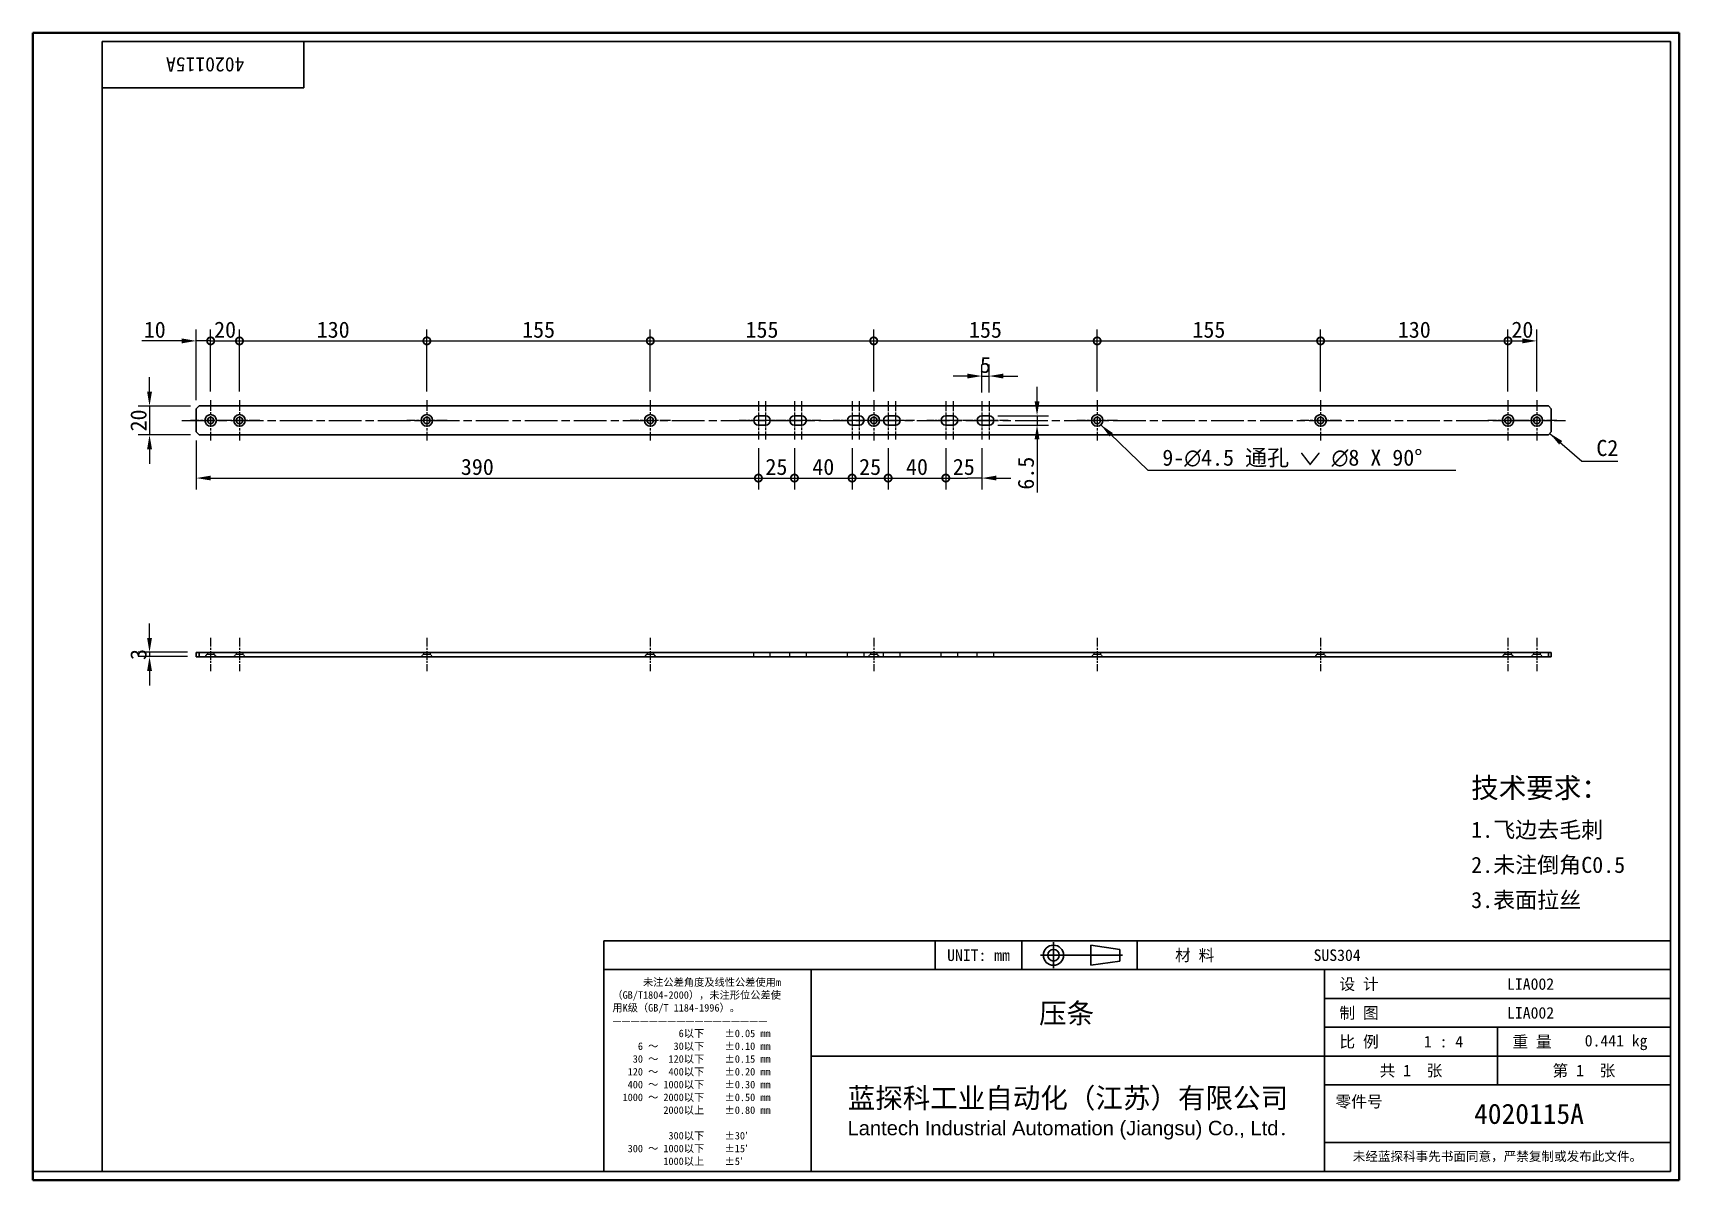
# Model space of a CAD drawing. Header units: millimetres. Extents: x 24 to 1166, y 22 to 818.
import ezdxf
from ezdxf.enums import TextEntityAlignment as Align

# ---------------------------------------------------------------- set-up
doc = ezdxf.new("R2010")
doc.units = ezdxf.units.MM
doc.header["$LTSCALE"] = 4
doc.linetypes.add('CHAIN', pattern=[0.3543, 0.2362, -0.0295, 0.0591, -0.0295])
doc.linetypes.add('DASHED', pattern=[0.2067, 0.1654, -0.0413])
for name, color, linetype, lineweight in [('1', 7, 'Continuous', 18), ('可见 (ISO)', 7, 'Continuous', 25), ('图框 (ISO)', 7, 'Continuous', 35), ('标题 (ISO)', 7, 'Continuous', 25)]:
    doc.layers.add(name, color=color, linetype=linetype, lineweight=lineweight)
for name, color, linetype, lineweight, true_color in [('中心标记 (ISO)', 1, 'CHAIN', 18, 0xff0000), ('中心线 (ISO)', 1, 'CHAIN', 18, 0xff0000), ('尺寸 (ISO)', 7, 'Continuous', 18, 0x008000), ('符号 (ISO)', 7, 'Continuous', 18, 0x008000), ('隐藏 (ISO)', 5, 'DASHED', 18, 0x0000ff)]:
    doc.layers.add(name, color=color, linetype=linetype, lineweight=lineweight, true_color=true_color)
doc.styles.add('文本样式164', font='SimSun.ttf')
doc.styles.add('文本样式165', font='SimSun.ttf')
doc.styles.add('文本样式74', font='SimSun.ttf')
doc.styles.add('最新国标', font='simfang.ttf')
doc.styles.add('注释文本 (ISO)', font='simfang.ttf')
doc.dimstyles.new('默认 (GB)', dxfattribs={"dimscale": 4, "dimtxt": 2.8, "dimasz": 2.5, "dimexe": 2, "dimexo": 1.5, "dimgap": 0.5, "dimtad": 1, "dimtoh": 1, "dimdsep": 46, "dimtxsty": '最新国标', "dimcen": 0.09, "dimdle": 10, "dimclrd": 256, "dimclre": 256, "dimclrt": 256, "dimaunit": 1, "dimadec": 3, "dimazin": 2, "dimtfac": 0.535714, "dimtdec": 3, "dimtmove": 0, "dimatfit": 3, "dimfxl": 0, "dimtolj": 1, "dimlwd": -1, "dimlwe": -1, "dimarcsym": 0})
doc.dimstyles.new('默认 (GB)$7', dxfattribs={"dimscale": 4, "dimtxt": 2.8, "dimasz": 2.5, "dimexe": 2, "dimexo": 1.5, "dimgap": 0.5, "dimtad": 1, "dimtoh": 1, "dimdsep": 46, "dimtxsty": '最新国标', "dimcen": 0.09, "dimdle": 10, "dimclrd": 256, "dimclre": 256, "dimclrt": 256, "dimaunit": 1, "dimadec": 3, "dimazin": 2, "dimtfac": 0.535714, "dimtdec": 3, "dimtmove": 0, "dimatfit": 3, "dimfxl": 0, "dimtolj": 1, "dimlwd": -1, "dimlwe": -1, "dimarcsym": 0})

# ---------------------------------------------------------------- blocks, each defined once
blk = doc.blocks.new('图框 最新国标')
at = {"layer": '图框 (ISO)'}
for p, q in [((6, 7), (6, 204.5)), ((6, 204.5), (291.5, 204.5)), ((291.5, 204.5), (291.5, 5.5)), ((6, 7), (6, 5.5)), ((6, 7), (6, 5.5)), ((291.5, 5.5), (6, 5.5))]:
    blk.add_line(p, q, dxfattribs=at)
at = {"layer": '图框 (ISO)', "color": 7, "linetype": 'Continuous', "lineweight": 25}
for p, q in [((18, 203), (290, 203)), ((18, 7), (18, 203)), ((18, 203), (290, 203)), ((53, 203), (53, 195)), ((290, 203), (290, 7)), ((290, 203), (290, 7)), ((53, 195), (18, 195)), ((290, 7), (6, 7)), ((290, 7), (18, 7))]:
    blk.add_line(p, q, dxfattribs=at)
at = {"layer": '图框 (ISO)', "style": '文本样式74'}
blk.add_attdef('零件代号_001', (42.68, 200.25), '', height=2.5, rotation=180, dxfattribs=at)
blk = doc.blocks.new('标题栏 最新国标')
at = {"layer": '标题 (ISO)'}
for p, q in [((381.98, -183.84), (196.98, -183.84)), ((196.98, -183.84), (196.98, -223.84)), ((254.48, -183.84), (254.48, -188.84)), ((269.48, -183.84), (269.48, -188.84)), ((281.48, -188.09), (281.48, -184.59)), ((281.48, -184.59), (286.48, -185.34)), ((286.48, -185.34), (286.48, -187.34)), ((289.48, -183.84), (289.48, -188.84)), ((381.98, -223.84), (381.98, -183.84)), ((383.48, -183.84), (383.48, -225.34)), ((286.48, -187.34), (281.48, -188.09)), ((196.98, -188.84), (381.98, -188.84)), ((232.98, -188.84), (232.98, -223.84)), ((321.98, -188.84), (321.98, -223.84)), ((321.98, -193.84), (381.98, -193.84)), ((321.98, -198.84), (381.98, -198.84)), ((351.98, -198.84), (351.98, -208.84)), ((321.98, -203.84), (232.98, -203.84)), ((321.98, -203.84), (381.98, -203.84)), ((321.98, -208.84), (381.98, -208.84)), ((321.98, -218.84), (381.98, -218.84)), ((196.98, -223.84), (381.98, -223.84)), ((383.48, -225.34), (196.98, -225.34))]:
    blk.add_line(p, q, dxfattribs=at)
at = {"layer": '标题 (ISO)', "linetype": 'CHAIN', "ltscale": 5.000333}
blk.add_line((274.98, -184.09), (274.98, -188.59), dxfattribs=at)
at = {"layer": '标题 (ISO)', "linetype": 'CHAIN', "ltscale": 15.834605}
blk.add_line((272.73, -186.34), (286.98, -186.34), dxfattribs=at)
at = {"layer": '标题 (ISO)'}
for radius in [1.75, 1]:
    blk.add_circle((274.98, -186.34), radius, dxfattribs=at)
at = {"layer": '1', "style": '文本样式164'}
for s, p in [('UNIT: mm', (261.98, -186.34)), ('材 料', (299.48, -186.34)), ('设 计', (327.98, -191.34)), ('制 图', (327.98, -196.34)), ('比 例', (327.98, -201.34)), ('重 量', (357.98, -201.34)), ('共 1  张', (336.98, -206.34)), ('第 1  张', (366.98, -206.34))]:
    blk.add_text(s, height=2, dxfattribs=at).set_placement(p, align=Align.MIDDLE_CENTER)
at = {"layer": '标题 (ISO)', "style": '注释文本 (ISO)'}
for s, insert, char_height, attachment_point, line_spacing_factor in [('\\fSimSun|b0|i0;{\\H1.3000;      未注公差角度及线性公差使用m\\P}\\fSimSun|b0|i0;{\\H1.3000;（GB/T1804-2000），未注形位公差使\\P}\\fSimSun|b0|i0;{\\H1.3000;用K级（GB/T 1184-1996）。\\P}\\fSimSun|b0|i0;{\\H1.3000;—————————————————\\P}\\fSimSun|b0|i0;{\\H1.3000;             6以下    ±0.05 mm\\P}\\fSimSun|b0|i0;{\\H1.3000;     6 ～   30以下    ±0.10 mm\\P}\\fSimSun|b0|i0;{\\H1.3000;    30 ～  120以下    ±0.15 mm\\P}\\fSimSun|b0|i0;{\\H1.3000;   120 ～  400以下    ±0.20 mm\\P}\\fSimSun|b0|i0;{\\H1.3000;   400 ～ 1000以下    ±0.30 mm\\P}\\fSimSun|b0|i0;{\\H1.3000;  1000 ～ 2000以下    ±0.50 mm\\P}\\fSimSun|b0|i0;{\\H1.3000;          2000以上    ±0.80 mm\\P}\\fSimSun|b0|i0;{\\H1.3000;\\P}\\fSimSun|b0|i0;{\\H1.3000;           300以下    ±30′\\P}\\fSimSun|b0|i0;{\\H1.3000;   300 ～ 1000以下    ±15′\\P}\\fSimSun|b0|i0;{\\H1.3000;          1000以上    ±5′}', (198.48, -206.63), 1.3, 4, 1.023913), ('{\\fMicrosoft YaHei|b0|i0|c134|p34;\\H1.75x;蓝探科工业自动化（江苏）有限公司\\P\\fArial|b0|i0|c0|p34;\\H0.71429x;Lantech Industrial Automation (Jiangsu) Co., Ltd\\fFangSong|b0|i0|c134|p49;.\\H1.15195x; }', (277.48, -213.84), 2, 5, 0.978695)]:
    blk.add_mtext(s, dxfattribs=dict(at, insert=insert, char_height=char_height, attachment_point=attachment_point, line_spacing_factor=line_spacing_factor))
at = {"layer": '标题 (ISO)', "attachment_point": 5, "style": '注释文本 (ISO)'}
for s, insert, char_height in [('\\fFangSong|b0|i0;零件号', (327.98, -211.84), 2), ('\\fSimSun|b0|i0;{\\H1.6000;未经蓝探科事先书面同意，严禁复制或发布此文件。}', (351.98, -221.34), 1.6)]:
    blk.add_mtext(s, dxfattribs=dict(at, insert=insert, char_height=char_height))
at = {"layer": '标题 (ISO)'}
for tag, p, height, style in [('材料_001', (320.09, -187.33), 2, '注释文本 (ISO)'), ('设计人_001', (353.65, -192.33), 2, '注释文本 (ISO)'), ('库存编号_001', (272.48, -198.16), 3.5, '文本样式165'), ('设计人_001', (353.65, -197.33), 2, '注释文本 (ISO)'), ('视图比例_001', (339.22, -202.33), 2, '注释文本 (ISO)'), ('质量\\P3;_001', (367.12, -202.16), 2, '注释文本 (ISO)'), ('零件代号_001', (347.93, -215.59), 3.5, '文本样式165')]:
    blk.add_attdef(tag, p, '', height=height, dxfattribs=dict(at, style=style))
blk = doc.blocks.new('_DotSmall')
at = {"color": 0, "linetype": 'ByBlock', "const_width": 0.5}
blk.add_lwpolyline([(-0.0625, 0, 1), (0.0625, 0, 1)], format="xyb", close=True, dxfattribs=at)
blk = doc.blocks.new('*D5')
at = {"layer": 'Defpoints', "color": 0, "transparency": 16777216}
for p in [(137.3, 541.1), (527.3, 535.9), (527.3, 509.1)]:
    blk.add_point(p, dxfattribs=at)
at = {"layer": '尺寸 (ISO)', "color": 116, "true_color": 0x00803f, "transparency": 16777216}
for p, q in [((137.3, 535.1), (137.3, 501.1)), ((527.3, 529.9), (527.3, 501.1)), ((147.3, 509.1), (527.3, 509.1))]:
    blk.add_line(p, q, dxfattribs=at)
blk.add_solid([(147.3, 510.8), (147.3, 507.5), (137.3, 509.1)], dxfattribs=at)
at = {"layer": '尺寸 (ISO)', "color": 116, "true_color": 0x00803f, "transparency": 16777216, "xscale": 10, "yscale": 10, "zscale": 10}
blk.add_blockref('_DotSmall', (527.3, 509.1), dxfattribs=at)
at = {"layer": '尺寸 (ISO)', "transparency": 16777216, "insert": (332.3, 516.8), "char_height": 11.2, "attachment_point": 5, "style": '最新国标'}
blk.add_mtext('\\A1;390', dxfattribs=at)
blk = doc.blocks.new('*D7')
at = {"layer": 'Defpoints', "color": 0, "transparency": 16777216}
for p in [(527.3, 535.9), (552.3, 535.9), (552.3, 509.1)]:
    blk.add_point(p, dxfattribs=at)
at = {"layer": '尺寸 (ISO)', "color": 116, "true_color": 0x00803f, "transparency": 16777216}
for p, q in [((527.3, 529.9), (527.3, 501.1)), ((552.3, 529.9), (552.3, 501.1)), ((527.3, 509.1), (552.3, 509.1))]:
    blk.add_line(p, q, dxfattribs=at)
at = {"layer": '尺寸 (ISO)', "color": 116, "true_color": 0x00803f, "transparency": 16777216, "xscale": 10, "yscale": 10, "zscale": 10}
blk.add_blockref('_DotSmall', (527.3, 509.1), dxfattribs=at)
at = {"layer": '尺寸 (ISO)', "color": 116, "true_color": 0x00803f, "transparency": 16777216, "xscale": 10, "yscale": 10, "zscale": 10, "rotation": 180}
blk.add_blockref('_DotSmall', (552.3, 509.1), dxfattribs=at)
at = {"layer": '尺寸 (ISO)', "transparency": 16777216, "insert": (539.8, 516.8), "char_height": 11.2, "attachment_point": 5, "style": '最新国标'}
blk.add_mtext('\\A1;25', dxfattribs=at)
blk = doc.blocks.new('*D8')
at = {"layer": 'Defpoints', "color": 0, "transparency": 16777216}
for p in [(552.3, 535.9), (592.3, 535.9), (592.3, 509.1)]:
    blk.add_point(p, dxfattribs=at)
at = {"layer": '尺寸 (ISO)', "color": 116, "true_color": 0x00803f, "transparency": 16777216}
for p, q in [((552.3, 529.9), (552.3, 501.1)), ((592.3, 529.9), (592.3, 501.1)), ((552.3, 509.1), (592.3, 509.1))]:
    blk.add_line(p, q, dxfattribs=at)
at = {"layer": '尺寸 (ISO)', "color": 116, "true_color": 0x00803f, "transparency": 16777216, "xscale": 10, "yscale": 10, "zscale": 10, "rotation": 180}
blk.add_blockref('_DotSmall', (552.3, 509.1), dxfattribs=at)
at = {"layer": '尺寸 (ISO)', "color": 116, "true_color": 0x00803f, "transparency": 16777216, "xscale": 10, "yscale": 10, "zscale": 10}
blk.add_blockref('_DotSmall', (592.3, 509.1), dxfattribs=at)
at = {"layer": '尺寸 (ISO)', "transparency": 16777216, "insert": (572.3, 516.8), "char_height": 11.2, "attachment_point": 5, "style": '最新国标'}
blk.add_mtext('\\A1;40', dxfattribs=at)
blk = doc.blocks.new('*D9')
at = {"layer": 'Defpoints', "color": 0, "transparency": 16777216}
for p in [(592.3, 535.9), (617.3, 535.9), (617.3, 509.1)]:
    blk.add_point(p, dxfattribs=at)
at = {"layer": '尺寸 (ISO)', "color": 116, "true_color": 0x00803f, "transparency": 16777216}
for p, q in [((592.3, 529.9), (592.3, 501.1)), ((617.3, 529.9), (617.3, 501.1)), ((592.3, 509.1), (617.3, 509.1))]:
    blk.add_line(p, q, dxfattribs=at)
at = {"layer": '尺寸 (ISO)', "color": 116, "true_color": 0x00803f, "transparency": 16777216, "xscale": 10, "yscale": 10, "zscale": 10}
blk.add_blockref('_DotSmall', (592.3, 509.1), dxfattribs=at)
at = {"layer": '尺寸 (ISO)', "color": 116, "true_color": 0x00803f, "transparency": 16777216, "xscale": 10, "yscale": 10, "zscale": 10, "rotation": 180}
blk.add_blockref('_DotSmall', (617.3, 509.1), dxfattribs=at)
at = {"layer": '尺寸 (ISO)', "transparency": 16777216, "insert": (604.8, 516.8), "char_height": 11.2, "attachment_point": 5, "style": '最新国标'}
blk.add_mtext('\\A1;25', dxfattribs=at)
blk = doc.blocks.new('*D10')
at = {"layer": 'Defpoints', "color": 0, "transparency": 16777216}
for p in [(617.3, 535.9), (657.3, 535.9), (657.3, 509.1)]:
    blk.add_point(p, dxfattribs=at)
at = {"layer": '尺寸 (ISO)', "color": 116, "true_color": 0x00803f, "transparency": 16777216}
for p, q in [((617.3, 529.9), (617.3, 501.1)), ((657.3, 529.9), (657.3, 501.1)), ((617.3, 509.1), (657.3, 509.1))]:
    blk.add_line(p, q, dxfattribs=at)
at = {"layer": '尺寸 (ISO)', "color": 116, "true_color": 0x00803f, "transparency": 16777216, "xscale": 10, "yscale": 10, "zscale": 10, "rotation": 180}
blk.add_blockref('_DotSmall', (617.3, 509.1), dxfattribs=at)
at = {"layer": '尺寸 (ISO)', "color": 116, "true_color": 0x00803f, "transparency": 16777216, "xscale": 10, "yscale": 10, "zscale": 10}
blk.add_blockref('_DotSmall', (657.3, 509.1), dxfattribs=at)
at = {"layer": '尺寸 (ISO)', "transparency": 16777216, "insert": (637.3, 516.8), "char_height": 11.2, "attachment_point": 5, "style": '最新国标'}
blk.add_mtext('\\A1;40', dxfattribs=at)
blk = doc.blocks.new('*D11')
at = {"layer": 'Defpoints', "color": 0, "transparency": 16777216}
for p in [(657.3, 535.9), (682.3, 535.9), (682.3, 509.1)]:
    blk.add_point(p, dxfattribs=at)
at = {"layer": '尺寸 (ISO)', "color": 116, "true_color": 0x00803f, "transparency": 16777216}
for p, q in [((657.3, 529.9), (657.3, 501.1)), ((682.3, 529.9), (682.3, 501.1)), ((657.3, 509.1), (672.3, 509.1)), ((682.3, 509.1), (672.3, 509.1)), ((692.3, 509.1), (702.3, 509.1))]:
    blk.add_line(p, q, dxfattribs=at)
blk.add_solid([(692.3, 510.8), (692.3, 507.5), (682.3, 509.1)], dxfattribs=at)
at = {"layer": '尺寸 (ISO)', "color": 116, "true_color": 0x00803f, "transparency": 16777216, "xscale": 10, "yscale": 10, "zscale": 10}
blk.add_blockref('_DotSmall', (657.3, 509.1), dxfattribs=at)
at = {"layer": '尺寸 (ISO)', "transparency": 16777216, "insert": (669.8, 516.8), "char_height": 11.2, "attachment_point": 5, "style": '最新国标'}
blk.add_mtext('\\A1;25', dxfattribs=at)
blk = doc.blocks.new('*D12')
at = {"layer": 'Defpoints', "color": 0, "transparency": 16777216}
for p in [(687.3, 579.9), (682.3, 562.4), (687.3, 562.4)]:
    blk.add_point(p, dxfattribs=at)
at = {"layer": '尺寸 (ISO)', "color": 116, "true_color": 0x00803f, "transparency": 16777216}
for p, q in [((682.3, 568.4), (682.3, 587.9)), ((687.3, 568.4), (687.3, 587.9)), ((672.3, 579.9), (662.3, 579.9)), ((682.3, 579.9), (687.3, 579.9)), ((697.3, 579.9), (707.3, 579.9))]:
    blk.add_line(p, q, dxfattribs=at)
for points in [[(672.3, 581.6), (672.3, 578.2), (682.3, 579.9)], [(697.3, 581.6), (697.3, 578.2), (687.3, 579.9)]]:
    blk.add_solid(points, dxfattribs=at)
at = {"layer": '尺寸 (ISO)', "transparency": 16777216, "insert": (684.8, 587.6), "char_height": 11.2, "attachment_point": 5, "style": '最新国标'}
blk.add_mtext('\\A1;5', dxfattribs=at)
blk = doc.blocks.new('*D13')
at = {"layer": 'Defpoints', "color": 0, "transparency": 16777216}
for p in [(687.3, 552.4), (687.3, 545.9), (720.6, 545.9)]:
    blk.add_point(p, dxfattribs=at)
at = {"layer": '尺寸 (ISO)', "color": 116, "true_color": 0x00803f, "transparency": 16777216}
for p, q in [((720.6, 562.4), (720.6, 572.4)), ((693.3, 552.4), (728.6, 552.4)), ((720.6, 552.4), (720.6, 545.9)), ((693.3, 545.9), (728.6, 545.9)), ((720.6, 535.9), (720.6, 499.1))]:
    blk.add_line(p, q, dxfattribs=at)
for points in [[(718.9, 562.4), (722.3, 562.4), (720.6, 552.4)], [(718.9, 535.9), (722.3, 535.9), (720.6, 545.9)]]:
    blk.add_solid(points, dxfattribs=at)
at = {"layer": '尺寸 (ISO)', "transparency": 16777216, "insert": (712.9, 512.5), "char_height": 11.2, "attachment_point": 5, "rotation": 90, "style": '最新国标'}
blk.add_mtext('\\A1;6.5', dxfattribs=at)
blk = doc.blocks.new('*D14')
at = {"layer": 'Defpoints', "color": 0, "transparency": 16777216}
for p in [(147.3, 604.3), (147.3, 563.1), (137.3, 557.1)]:
    blk.add_point(p, dxfattribs=at)
at = {"layer": '尺寸 (ISO)', "color": 116, "true_color": 0x00803f, "transparency": 16777216}
for p, q in [((137.3, 563.1), (137.3, 612.3)), ((147.3, 569.1), (147.3, 612.3)), ((127.3, 604.3), (99.6, 604.3)), ((147.3, 604.3), (137.3, 604.3)), ((147.3, 604.3), (167.3, 604.3))]:
    blk.add_line(p, q, dxfattribs=at)
blk.add_solid([(127.3, 606), (127.3, 602.6), (137.3, 604.3)], dxfattribs=at)
at = {"layer": '尺寸 (ISO)', "color": 116, "true_color": 0x00803f, "transparency": 16777216, "xscale": 10, "yscale": 10, "zscale": 10, "rotation": 180}
blk.add_blockref('_DotSmall', (147.3, 604.3), dxfattribs=at)
at = {"layer": '尺寸 (ISO)', "transparency": 16777216, "insert": (108.5, 612), "char_height": 11.2, "attachment_point": 5, "style": '最新国标'}
blk.add_mtext('\\A1;10', dxfattribs=at)
blk = doc.blocks.new('*D15')
at = {"layer": 'Defpoints', "color": 0, "transparency": 16777216}
for p in [(167.3, 604.3), (147.3, 563.1), (167.3, 563.1)]:
    blk.add_point(p, dxfattribs=at)
at = {"layer": '尺寸 (ISO)', "color": 116, "true_color": 0x00803f, "transparency": 16777216}
for p, q in [((147.3, 569.1), (147.3, 612.3)), ((167.3, 569.1), (167.3, 612.3)), ((147.3, 604.3), (167.3, 604.3))]:
    blk.add_line(p, q, dxfattribs=at)
at = {"layer": '尺寸 (ISO)', "color": 116, "true_color": 0x00803f, "transparency": 16777216, "xscale": 10, "yscale": 10, "zscale": 10, "rotation": 180}
blk.add_blockref('_DotSmall', (147.3, 604.3), dxfattribs=at)
at = {"layer": '尺寸 (ISO)', "color": 116, "true_color": 0x00803f, "transparency": 16777216, "xscale": 10, "yscale": 10, "zscale": 10}
blk.add_blockref('_DotSmall', (167.3, 604.3), dxfattribs=at)
at = {"layer": '尺寸 (ISO)', "transparency": 16777216, "insert": (157.3, 612), "char_height": 11.2, "attachment_point": 5, "style": '最新国标'}
blk.add_mtext('\\A1;20', dxfattribs=at)
blk = doc.blocks.new('*D16')
at = {"layer": 'Defpoints', "color": 0, "transparency": 16777216}
for p in [(297.3, 604.3), (167.3, 563.1), (297.3, 563.1)]:
    blk.add_point(p, dxfattribs=at)
at = {"layer": '尺寸 (ISO)', "color": 116, "true_color": 0x00803f, "transparency": 16777216}
for p, q in [((167.3, 569.1), (167.3, 612.3)), ((297.3, 569.1), (297.3, 612.3)), ((167.3, 604.3), (297.3, 604.3))]:
    blk.add_line(p, q, dxfattribs=at)
at = {"layer": '尺寸 (ISO)', "color": 116, "true_color": 0x00803f, "transparency": 16777216, "xscale": 10, "yscale": 10, "zscale": 10, "rotation": 180}
blk.add_blockref('_DotSmall', (167.3, 604.3), dxfattribs=at)
at = {"layer": '尺寸 (ISO)', "color": 116, "true_color": 0x00803f, "transparency": 16777216, "xscale": 10, "yscale": 10, "zscale": 10}
blk.add_blockref('_DotSmall', (297.3, 604.3), dxfattribs=at)
at = {"layer": '尺寸 (ISO)', "transparency": 16777216, "insert": (232.3, 612), "char_height": 11.2, "attachment_point": 5, "style": '最新国标'}
blk.add_mtext('\\A1;130', dxfattribs=at)
blk = doc.blocks.new('*D17')
at = {"layer": 'Defpoints', "color": 0, "transparency": 16777216}
for p in [(452.3, 604.3), (297.3, 563.1), (452.3, 563.1)]:
    blk.add_point(p, dxfattribs=at)
at = {"layer": '尺寸 (ISO)', "color": 116, "true_color": 0x00803f, "transparency": 16777216}
for p, q in [((297.3, 569.1), (297.3, 612.3)), ((452.3, 569.1), (452.3, 612.3)), ((297.3, 604.3), (452.3, 604.3))]:
    blk.add_line(p, q, dxfattribs=at)
at = {"layer": '尺寸 (ISO)', "color": 116, "true_color": 0x00803f, "transparency": 16777216, "xscale": 10, "yscale": 10, "zscale": 10, "rotation": 180}
blk.add_blockref('_DotSmall', (297.3, 604.3), dxfattribs=at)
at = {"layer": '尺寸 (ISO)', "color": 116, "true_color": 0x00803f, "transparency": 16777216, "xscale": 10, "yscale": 10, "zscale": 10}
blk.add_blockref('_DotSmall', (452.3, 604.3), dxfattribs=at)
at = {"layer": '尺寸 (ISO)', "transparency": 16777216, "insert": (374.8, 612), "char_height": 11.2, "attachment_point": 5, "style": '最新国标'}
blk.add_mtext('\\A1;155', dxfattribs=at)
blk = doc.blocks.new('*D18')
at = {"layer": 'Defpoints', "color": 0, "transparency": 16777216}
for p in [(607.3, 604.3), (452.3, 563.1), (607.3, 563.1)]:
    blk.add_point(p, dxfattribs=at)
at = {"layer": '尺寸 (ISO)', "color": 116, "true_color": 0x00803f, "transparency": 16777216}
for p, q in [((452.3, 569.1), (452.3, 612.3)), ((607.3, 569.1), (607.3, 612.3)), ((452.3, 604.3), (607.3, 604.3))]:
    blk.add_line(p, q, dxfattribs=at)
at = {"layer": '尺寸 (ISO)', "color": 116, "true_color": 0x00803f, "transparency": 16777216, "xscale": 10, "yscale": 10, "zscale": 10, "rotation": 180}
blk.add_blockref('_DotSmall', (452.3, 604.3), dxfattribs=at)
at = {"layer": '尺寸 (ISO)', "color": 116, "true_color": 0x00803f, "transparency": 16777216, "xscale": 10, "yscale": 10, "zscale": 10}
blk.add_blockref('_DotSmall', (607.3, 604.3), dxfattribs=at)
at = {"layer": '尺寸 (ISO)', "transparency": 16777216, "insert": (529.8, 612), "char_height": 11.2, "attachment_point": 5, "style": '最新国标'}
blk.add_mtext('\\A1;155', dxfattribs=at)
blk = doc.blocks.new('*D19')
at = {"layer": 'Defpoints', "color": 0, "transparency": 16777216}
for p in [(762.3, 604.3), (607.3, 563.1), (762.3, 563.1)]:
    blk.add_point(p, dxfattribs=at)
at = {"layer": '尺寸 (ISO)', "color": 116, "true_color": 0x00803f, "transparency": 16777216}
for p, q in [((607.3, 569.1), (607.3, 612.3)), ((762.3, 569.1), (762.3, 612.3)), ((607.3, 604.3), (762.3, 604.3))]:
    blk.add_line(p, q, dxfattribs=at)
at = {"layer": '尺寸 (ISO)', "color": 116, "true_color": 0x00803f, "transparency": 16777216, "xscale": 10, "yscale": 10, "zscale": 10, "rotation": 180}
blk.add_blockref('_DotSmall', (607.3, 604.3), dxfattribs=at)
at = {"layer": '尺寸 (ISO)', "color": 116, "true_color": 0x00803f, "transparency": 16777216, "xscale": 10, "yscale": 10, "zscale": 10}
blk.add_blockref('_DotSmall', (762.3, 604.3), dxfattribs=at)
at = {"layer": '尺寸 (ISO)', "transparency": 16777216, "insert": (684.8, 612), "char_height": 11.2, "attachment_point": 5, "style": '最新国标'}
blk.add_mtext('\\A1;155', dxfattribs=at)
blk = doc.blocks.new('*D20')
at = {"layer": 'Defpoints', "color": 0, "transparency": 16777216}
for p in [(917.3, 604.3), (762.3, 563.1), (917.3, 563.1)]:
    blk.add_point(p, dxfattribs=at)
at = {"layer": '尺寸 (ISO)', "color": 116, "true_color": 0x00803f, "transparency": 16777216}
for p, q in [((762.3, 569.1), (762.3, 612.3)), ((917.3, 569.1), (917.3, 612.3)), ((762.3, 604.3), (917.3, 604.3))]:
    blk.add_line(p, q, dxfattribs=at)
at = {"layer": '尺寸 (ISO)', "color": 116, "true_color": 0x00803f, "transparency": 16777216, "xscale": 10, "yscale": 10, "zscale": 10, "rotation": 180}
blk.add_blockref('_DotSmall', (762.3, 604.3), dxfattribs=at)
at = {"layer": '尺寸 (ISO)', "color": 116, "true_color": 0x00803f, "transparency": 16777216, "xscale": 10, "yscale": 10, "zscale": 10}
blk.add_blockref('_DotSmall', (917.3, 604.3), dxfattribs=at)
at = {"layer": '尺寸 (ISO)', "transparency": 16777216, "insert": (839.8, 612), "char_height": 11.2, "attachment_point": 5, "style": '最新国标'}
blk.add_mtext('\\A1;155', dxfattribs=at)
blk = doc.blocks.new('*D21')
at = {"layer": 'Defpoints', "color": 0, "transparency": 16777216}
for p in [(1047.3, 604.3), (917.3, 563.1), (1047.3, 563.1)]:
    blk.add_point(p, dxfattribs=at)
at = {"layer": '尺寸 (ISO)', "color": 116, "true_color": 0x00803f, "transparency": 16777216}
for p, q in [((917.3, 569.1), (917.3, 612.3)), ((1047.3, 569.1), (1047.3, 612.3)), ((917.3, 604.3), (1047.3, 604.3))]:
    blk.add_line(p, q, dxfattribs=at)
at = {"layer": '尺寸 (ISO)', "color": 116, "true_color": 0x00803f, "transparency": 16777216, "xscale": 10, "yscale": 10, "zscale": 10, "rotation": 180}
blk.add_blockref('_DotSmall', (917.3, 604.3), dxfattribs=at)
at = {"layer": '尺寸 (ISO)', "color": 116, "true_color": 0x00803f, "transparency": 16777216, "xscale": 10, "yscale": 10, "zscale": 10}
blk.add_blockref('_DotSmall', (1047.3, 604.3), dxfattribs=at)
at = {"layer": '尺寸 (ISO)', "transparency": 16777216, "insert": (982.3, 612), "char_height": 11.2, "attachment_point": 5, "style": '最新国标'}
blk.add_mtext('\\A1;130', dxfattribs=at)
blk = doc.blocks.new('*D22')
at = {"layer": 'Defpoints', "color": 0, "transparency": 16777216}
for p in [(1067.3, 604.3), (1047.3, 563.1), (1067.3, 563.1)]:
    blk.add_point(p, dxfattribs=at)
at = {"layer": '尺寸 (ISO)', "color": 116, "true_color": 0x00803f, "transparency": 16777216}
for p, q in [((1047.3, 569.1), (1047.3, 612.3)), ((1067.3, 569.1), (1067.3, 612.3)), ((1047.3, 604.3), (1057.3, 604.3))]:
    blk.add_line(p, q, dxfattribs=at)
blk.add_solid([(1057.3, 606), (1057.3, 602.6), (1067.3, 604.3)], dxfattribs=at)
at = {"layer": '尺寸 (ISO)', "color": 116, "true_color": 0x00803f, "transparency": 16777216, "xscale": 10, "yscale": 10, "zscale": 10, "rotation": 180}
blk.add_blockref('_DotSmall', (1047.3, 604.3), dxfattribs=at)
at = {"layer": '尺寸 (ISO)', "transparency": 16777216, "insert": (1057.3, 612), "char_height": 11.2, "attachment_point": 5, "style": '最新国标'}
blk.add_mtext('\\A1;20', dxfattribs=at)
blk = doc.blocks.new('*D23')
at = {"layer": 'Defpoints', "color": 0, "transparency": 16777216}
for p in [(139.3, 559.1), (104.9, 539.1), (139.3, 539.1)]:
    blk.add_point(p, dxfattribs=at)
at = {"layer": '尺寸 (ISO)', "color": 116, "true_color": 0x00803f, "transparency": 16777216}
for p, q in [((104.9, 569.1), (104.9, 579.1)), ((133.3, 559.1), (96.9, 559.1)), ((104.9, 559.1), (104.9, 539.1)), ((133.3, 539.1), (96.9, 539.1)), ((104.9, 529.1), (104.9, 519.1))]:
    blk.add_line(p, q, dxfattribs=at)
for points in [[(103.2, 569.1), (106.6, 569.1), (104.9, 559.1)], [(103.2, 529.1), (106.6, 529.1), (104.9, 539.1)]]:
    blk.add_solid(points, dxfattribs=at)
at = {"layer": '尺寸 (ISO)', "transparency": 16777216, "insert": (97.3, 549.1), "char_height": 11.2, "attachment_point": 5, "rotation": 90, "style": '最新国标'}
blk.add_mtext('\\A1;20', dxfattribs=at)
blk = doc.blocks.new('*D24')
at = {"layer": 'Defpoints', "color": 0, "transparency": 16777216}
for p in [(104.9, 385.2), (137.3, 388.2), (137.3, 385.2)]:
    blk.add_point(p, dxfattribs=at)
at = {"layer": '尺寸 (ISO)', "color": 116, "true_color": 0x00803f, "transparency": 16777216}
for p, q in [((104.9, 398.2), (104.9, 408.2)), ((131.3, 388.2), (96.9, 388.2)), ((131.3, 385.2), (96.9, 385.2)), ((104.9, 388.2), (104.9, 385.2)), ((104.9, 375.2), (104.9, 365.2))]:
    blk.add_line(p, q, dxfattribs=at)
for points in [[(103.2, 398.2), (106.6, 398.2), (104.9, 388.2)], [(103.2, 375.2), (106.6, 375.2), (104.9, 385.2)]]:
    blk.add_solid(points, dxfattribs=at)
at = {"layer": '尺寸 (ISO)', "transparency": 16777216, "insert": (97.3, 386.7), "char_height": 11.2, "attachment_point": 5, "rotation": 90, "style": '最新国标'}
blk.add_mtext('\\A1;3', dxfattribs=at)

msp = doc.modelspace()

# ---------------------------------------------------------------- linework, layer by layer
at = {"layer": '中心标记 (ISO)', "ltscale": 7.778352}
for p, q in [((147.306, 563.141), (147.306, 535.141)), ((167.306, 563.141), (167.306, 535.141)), ((297.306, 563.141), (297.306, 535.141)), ((452.306, 563.141), (452.306, 535.141)), ((607.306, 563.141), (607.306, 535.141)), ((762.306, 563.141), (762.306, 535.141)), ((917.306, 563.141), (917.306, 535.141)), ((1047.306, 563.141), (1047.306, 535.141)), ((1067.306, 563.141), (1067.306, 535.141)), ((161.306, 549.141), (133.306, 549.141)), ((181.306, 549.141), (153.306, 549.141)), ((311.306, 549.141), (283.306, 549.141)), ((466.306, 549.141), (438.306, 549.141)), ((621.306, 549.141), (593.306, 549.141)), ((776.306, 549.141), (748.306, 549.141)), ((931.306, 549.141), (903.306, 549.141)), ((1061.306, 549.141), (1033.306, 549.141)), ((1081.306, 549.141), (1053.306, 549.141))]:
    msp.add_line(p, q, dxfattribs=at)
at = {"layer": '中心标记 (ISO)', "ltscale": 7.361649}
for p, q in [((527.306, 562.391), (527.306, 535.891)), ((532.306, 562.391), (532.306, 535.891)), ((552.306, 562.391), (552.306, 535.891)), ((557.306, 562.391), (557.306, 535.891)), ((592.306, 562.391), (592.306, 535.891)), ((597.306, 562.391), (597.306, 535.891)), ((617.306, 562.391), (617.306, 535.891)), ((622.306, 562.391), (622.306, 535.891)), ((657.306, 562.391), (657.306, 535.891)), ((662.306, 562.391), (662.306, 535.891)), ((682.306, 562.391), (682.306, 535.891)), ((687.306, 562.391), (687.306, 535.891))]:
    msp.add_line(p, q, dxfattribs=at)
at = {"layer": '中心标记 (ISO)', "ltscale": 6.458793}
for p, q in [((537.306, 549.141), (514.056, 549.141)), ((545.556, 549.141), (522.306, 549.141)), ((562.306, 549.141), (539.056, 549.141)), ((570.556, 549.141), (547.306, 549.141)), ((602.306, 549.141), (579.056, 549.141)), ((610.556, 549.141), (587.306, 549.141)), ((627.306, 549.141), (604.056, 549.141)), ((635.556, 549.141), (612.306, 549.141)), ((667.306, 549.141), (644.056, 549.141)), ((675.556, 549.141), (652.306, 549.141)), ((692.306, 549.141), (669.056, 549.141)), ((700.556, 549.141), (677.306, 549.141))]:
    msp.add_line(p, q, dxfattribs=at)
at = {"layer": '中心线 (ISO)', "ltscale": 23.990969}
msp.add_line((127.306, 549.141), (1087.306, 549.141), dxfattribs=at)
at = {"layer": '中心线 (ISO)', "ltscale": 6.389343}
for p, q in [((147.306, 398.177), (147.306, 375.177)), ((167.306, 398.177), (167.306, 375.177)), ((297.306, 398.177), (297.306, 375.177)), ((452.306, 398.177), (452.306, 375.177)), ((607.306, 398.177), (607.306, 375.177)), ((762.306, 398.177), (762.306, 375.177)), ((917.306, 398.177), (917.306, 375.177)), ((1047.306, 398.177), (1047.306, 375.177)), ((1067.306, 398.177), (1067.306, 375.177))]:
    msp.add_line(p, q, dxfattribs=at)
at = {"layer": '可见 (ISO)'}
for p, q in [((137.306, 557.141), (139.306, 559.141)), ((137.306, 557.141), (137.306, 541.141)), ((1075.306, 559.141), (139.306, 559.141)), ((527.306, 552.391), (532.306, 552.391)), ((552.306, 552.391), (557.306, 552.391)), ((592.306, 552.391), (597.306, 552.391)), ((617.306, 552.391), (622.306, 552.391)), ((657.306, 552.391), (662.306, 552.391)), ((682.306, 552.391), (687.306, 552.391)), ((1075.306, 559.141), (1077.306, 557.141)), ((1077.306, 541.141), (1077.306, 557.141)), ((139.306, 539.141), (137.306, 541.141)), ((139.306, 539.141), (1075.306, 539.141)), ((532.306, 545.891), (527.306, 545.891)), ((557.306, 545.891), (552.306, 545.891)), ((597.306, 545.891), (592.306, 545.891)), ((622.306, 545.891), (617.306, 545.891)), ((662.306, 545.891), (657.306, 545.891)), ((687.306, 545.891), (682.306, 545.891)), ((1077.306, 541.141), (1075.306, 539.141)), ((139.306, 388.177), (137.306, 388.177)), ((137.306, 388.177), (137.306, 385.177)), ((137.306, 385.177), (139.306, 385.177)), ((139.306, 385.177), (139.306, 388.177)), ((139.306, 388.177), (1075.306, 388.177)), ((1075.306, 385.177), (139.306, 385.177)), ((1077.306, 388.177), (1075.306, 388.177)), ((1075.306, 388.177), (1075.306, 385.177)), ((1075.306, 385.177), (1077.306, 385.177)), ((1077.306, 385.177), (1077.306, 388.177))]:
    msp.add_line(p, q, dxfattribs=at)
for centre, radius in [((147.306, 549.141), 4), ((147.306, 549.141), 2.25), ((167.306, 549.141), 4), ((167.306, 549.141), 2.25), ((297.306, 549.141), 4), ((297.306, 549.141), 2.25), ((452.306, 549.141), 4), ((452.306, 549.141), 2.25), ((607.306, 549.141), 4), ((607.306, 549.141), 2.25), ((762.306, 549.141), 4), ((762.306, 549.141), 2.25), ((917.306, 549.141), 4), ((917.306, 549.141), 2.25), ((1047.306, 549.141), 4), ((1047.306, 549.141), 2.25), ((1067.306, 549.141), 4), ((1067.306, 549.141), 2.25)]:
    msp.add_circle(centre, radius, dxfattribs=at)
for centre, start, end in [((527.306, 549.141), 90, 270), ((532.306, 549.141), 270, 90), ((552.306, 549.141), 90, 270), ((557.306, 549.141), 270, 90), ((592.306, 549.141), 90, 270), ((597.306, 549.141), 270, 90), ((617.306, 549.141), 90, 270), ((622.306, 549.141), 270, 90), ((657.306, 549.141), 90, 270), ((662.306, 549.141), 270, 90), ((682.306, 549.141), 90, 270), ((687.306, 549.141), 270, 90)]:
    msp.add_arc(centre, 3.25, start, end, dxfattribs=at)
at = {"layer": '隐藏 (ISO)', "ltscale": 1.178371}
for p, q in [((145.056, 386.927), (143.306, 385.177)), ((149.556, 386.927), (151.306, 385.177)), ((165.056, 386.927), (163.306, 385.177)), ((169.556, 386.927), (171.306, 385.177)), ((295.056, 386.927), (293.306, 385.177)), ((299.556, 386.927), (301.306, 385.177)), ((450.056, 386.927), (448.306, 385.177)), ((454.556, 386.927), (456.306, 385.177)), ((605.056, 386.927), (603.306, 385.177)), ((609.556, 386.927), (611.306, 385.177)), ((760.056, 386.927), (758.306, 385.177)), ((764.556, 386.927), (766.306, 385.177)), ((915.056, 386.927), (913.306, 385.177)), ((919.556, 386.927), (921.306, 385.177)), ((1045.056, 386.927), (1043.306, 385.177)), ((1049.556, 386.927), (1051.306, 385.177)), ((1065.056, 386.927), (1063.306, 385.177)), ((1069.556, 386.927), (1071.306, 385.177))]:
    msp.add_line(p, q, dxfattribs=at)
at = {"layer": '隐藏 (ISO)', "ltscale": 0.595118}
for p, q in [((145.056, 388.177), (145.056, 386.927)), ((149.556, 388.177), (149.556, 386.927)), ((165.056, 388.177), (165.056, 386.927)), ((169.556, 388.177), (169.556, 386.927)), ((295.056, 388.177), (295.056, 386.927)), ((299.556, 388.177), (299.556, 386.927)), ((450.056, 388.177), (450.056, 386.927)), ((454.556, 388.177), (454.556, 386.927)), ((605.056, 388.177), (605.056, 386.927)), ((609.556, 388.177), (609.556, 386.927)), ((760.056, 388.177), (760.056, 386.927)), ((764.556, 388.177), (764.556, 386.927)), ((915.056, 388.177), (915.056, 386.927)), ((919.556, 388.177), (919.556, 386.927)), ((1045.056, 388.177), (1045.056, 386.927)), ((1049.556, 388.177), (1049.556, 386.927)), ((1065.056, 388.177), (1065.056, 386.927)), ((1069.556, 388.177), (1069.556, 386.927))]:
    msp.add_line(p, q, dxfattribs=at)
at = {"layer": '隐藏 (ISO)', "ltscale": 3.365777}
for p, q in [((145.056, 386.927), (149.556, 386.927)), ((165.056, 386.927), (169.556, 386.927)), ((295.056, 386.927), (299.556, 386.927)), ((450.056, 386.927), (454.556, 386.927)), ((605.056, 386.927), (609.556, 386.927)), ((760.056, 386.927), (764.556, 386.927)), ((915.056, 386.927), (919.556, 386.927)), ((1045.056, 386.927), (1049.556, 386.927)), ((1065.056, 386.927), (1069.556, 386.927))]:
    msp.add_line(p, q, dxfattribs=at)
at = {"layer": '隐藏 (ISO)', "ltscale": 1.428422}
for p, q in [((524.056, 385.177), (524.056, 388.177)), ((535.556, 385.177), (535.556, 388.177)), ((549.056, 385.177), (549.056, 388.177)), ((560.556, 385.177), (560.556, 388.177)), ((589.056, 385.177), (589.056, 388.177)), ((600.556, 385.177), (600.556, 388.177)), ((614.056, 385.177), (614.056, 388.177)), ((625.556, 385.177), (625.556, 388.177)), ((654.056, 385.177), (654.056, 388.177)), ((665.556, 385.177), (665.556, 388.177)), ((679.056, 385.177), (679.056, 388.177)), ((690.556, 385.177), (690.556, 388.177))]:
    msp.add_line(p, q, dxfattribs=at)

# ---------------------------------------------------------------- block references
at = {"xscale": 4, "yscale": 4, "zscale": 4}
msp.add_blockref('图框 最新国标', (0, 0), dxfattribs=at).add_auto_attribs({'零件代号_001': '4020115A'})
ref = msp.add_blockref('标题栏 最新国标', (-367.93, 923.377), dxfattribs=dict(xscale=4, yscale=4, zscale=4))
ref.add_attrib('零件代号_001', '4020115A', (1023.799, 61), dxfattribs={"layer": '标题 (ISO)', "height": 14, "style": '文本样式165'})
ref.add_attrib('库存编号_001', '压条', (721.978, 130.726), dxfattribs={"layer": '标题 (ISO)', "height": 14, "style": '文本样式165'})
ref.add_attrib('质量\\P3;_001', '0.441 kg', (1100.549, 114.731), dxfattribs={"layer": '标题 (ISO)', "height": 8, "style": '注释文本 (ISO)'})
ref.add_attrib('视图比例_001', '1 : 4', (988.96, 114.069), dxfattribs={"layer": '标题 (ISO)', "height": 8, "style": '注释文本 (ISO)'})
ref.add_attrib('设计人_001', 'LIA002', (1046.674, 154.046), dxfattribs={"layer": '标题 (ISO)', "height": 8, "style": '注释文本 (ISO)'})
ref.add_attrib('设计人_001', 'LIA002', (1046.674, 134.046), dxfattribs={"layer": '标题 (ISO)', "height": 8, "style": '注释文本 (ISO)'})
ref.add_attrib('材料_001', 'SUS304', (912.446, 174.046), dxfattribs={"layer": '标题 (ISO)', "height": 8, "style": '注释文本 (ISO)'})

# ---------------------------------------------------------------- texts
at = {"layer": '符号 (ISO)'}
for s, insert, char_height, width, attachment_point, line_spacing_factor, style in [('9-\\fAIGDT|b0|i0;{\\H11.2000;n}\\fFangSong|b0|i0;{\\H11.2000;4.5 通孔 }\\fAIGDT|b0|i0;{\\H11.2000;w}\\fFangSong|b0|i0;{\\H11.2000; }\\fAIGDT|b0|i0;{\\H11.2000;n}\\fFangSong|b0|i0;{\\H11.2000;8 X 90°}', (807.537, 516.482), 11.2, 219.29238, 7, 0.49, '最新国标'), ('{\\H1.75x;技术要求：\\H0.8x;\\P1.飞边去毛刺\\P2.未注倒角C0.5\\P3.表面拉丝}', (1021.773, 255.348), 8, 117.37076, 4, 1.305367, '注释文本 (ISO)')]:
    msp.add_mtext(s, dxfattribs=dict(at, insert=insert, char_height=char_height, width=width, attachment_point=attachment_point, line_spacing_factor=line_spacing_factor, style=style))
at = {"layer": '符号 (ISO)', "insert": (1108.611, 535.606), "char_height": 11.2, "attachment_point": 1, "style": '最新国标'}
msp.add_mtext('C2', dxfattribs=at)

# ---------------------------------------------------------------- dimensions: what is measured, and where the dimension line sits
at = {"layer": '尺寸 (ISO)', "color": 116, "true_color": 0x00803f}
for base, p1, p2, angle, override, picture, middle in [((147.306, 604.306), (137.306, 557.141), (147.306, 563.141), 180, {"dimgap": 0.5, "dimtoh": 0, "dimdec": 2, "dimblk2": 'DotSmall', "dimsah": 1, "dimdle": 0, "dimtol": 0, "dimlim": 0, "dimtp": 0, "dimtm": 0, "dimtdec": 3, "dimtofl": 1, "dimatfit": 1}, '*D14', (108.458, 604.306)), ((167.306, 604.306), (147.306, 563.141), (167.306, 563.141), 180, {"dimgap": 0.5, "dimtoh": 0, "dimdec": 2, "dimblk1": 'DotSmall', "dimblk2": 'DotSmall', "dimsah": 1, "dimdle": 0, "dimtol": 0, "dimlim": 0, "dimtp": 0, "dimtm": 0, "dimtdec": 3, "dimtofl": 1, "dimatfit": 1}, '*D15', (157.346, 604.306)), ((297.306, 604.306), (167.306, 563.141), (297.306, 563.141), 180, {"dimgap": 0.5, "dimtoh": 0, "dimdec": 2, "dimblk1": 'DotSmall', "dimblk2": 'DotSmall', "dimsah": 1, "dimdle": 0, "dimtol": 0, "dimlim": 0, "dimtp": 0, "dimtm": 0, "dimtdec": 3, "dimtofl": 0, "dimatfit": 1}, '*D16', (232.346, 604.306)), ((452.306, 604.306), (297.306, 563.141), (452.306, 563.141), 180, {"dimgap": 0.5, "dimtoh": 0, "dimdec": 2, "dimblk1": 'DotSmall', "dimblk2": 'DotSmall', "dimsah": 1, "dimdle": 0, "dimtol": 0, "dimlim": 0, "dimtp": 0, "dimtm": 0, "dimtdec": 3, "dimtofl": 0, "dimatfit": 1}, '*D17', (374.846, 604.306)), ((607.306, 604.306), (452.306, 563.141), (607.306, 563.141), 180, {"dimgap": 0.5, "dimtoh": 0, "dimdec": 2, "dimblk1": 'DotSmall', "dimblk2": 'DotSmall', "dimsah": 1, "dimdle": 0, "dimtol": 0, "dimlim": 0, "dimtp": 0, "dimtm": 0, "dimtdec": 3, "dimtofl": 0, "dimatfit": 1}, '*D18', (529.846, 604.306)), ((762.306, 604.306), (607.306, 563.141), (762.306, 563.141), 180, {"dimgap": 0.5, "dimtoh": 0, "dimdec": 2, "dimblk1": 'DotSmall', "dimblk2": 'DotSmall', "dimsah": 1, "dimdle": 0, "dimtol": 0, "dimlim": 0, "dimtp": 0, "dimtm": 0, "dimtdec": 3, "dimtofl": 0, "dimatfit": 1}, '*D19', (684.846, 604.306)), ((917.306, 604.306), (762.306, 563.141), (917.306, 563.141), 180, {"dimgap": 0.5, "dimtoh": 0, "dimdec": 2, "dimblk1": 'DotSmall', "dimblk2": 'DotSmall', "dimsah": 1, "dimdle": 0, "dimtol": 0, "dimlim": 0, "dimtp": 0, "dimtm": 0, "dimtdec": 3, "dimtofl": 0, "dimatfit": 1}, '*D20', (839.846, 604.306)), ((1047.306, 604.306), (917.306, 563.141), (1047.306, 563.141), 180, {"dimgap": 0.5, "dimtoh": 0, "dimdec": 2, "dimblk1": 'DotSmall', "dimblk2": 'DotSmall', "dimsah": 1, "dimdle": 0, "dimtol": 0, "dimlim": 0, "dimtp": 0, "dimtm": 0, "dimtdec": 3, "dimtofl": 0, "dimatfit": 1}, '*D21', (982.346, 604.306)), ((1067.306, 604.306), (1047.306, 563.141), (1067.306, 563.141), 180, {"dimgap": 0.5, "dimtoh": 0, "dimdec": 2, "dimblk1": 'DotSmall', "dimsah": 1, "dimdle": 0, "dimtol": 0, "dimlim": 0, "dimtp": 0, "dimtm": 0, "dimtdec": 3, "dimtofl": 1, "dimatfit": 1}, '*D22', (1057.346, 604.306)), ((687.306, 579.894), (682.306, 562.391), (687.306, 562.391), 180, {"dimgap": 0.5, "dimtoh": 0, "dimdec": 2, "dimtol": 0, "dimlim": 0, "dimtp": 0, "dimtm": 0, "dimtdec": 3, "dimtofl": 1, "dimatfit": 1}, '*D12', (684.806, 579.894)), ((104.916, 539.141), (139.306, 559.141), (139.306, 539.141), 90, {"dimgap": 0.5, "dimtoh": 0, "dimdec": 2, "dimtol": 0, "dimlim": 0, "dimtp": 0, "dimtm": 0, "dimtdec": 3, "dimtofl": 1, "dimatfit": 1}, '*D23', (104.916, 549.141)), ((720.59, 545.891), (687.306, 552.391), (687.306, 545.891), 270, {"dimgap": 0.5, "dimtoh": 0, "dimdec": 2, "dimtol": 0, "dimlim": 0, "dimtp": 0, "dimtm": 0, "dimtdec": 3, "dimtofl": 1, "dimatfit": 1}, '*D13', (720.59, 512.499)), ((527.306, 509.141), (137.306, 541.141), (527.306, 535.891), 180, {"dimgap": 0.5, "dimtoh": 0, "dimdec": 2, "dimblk2": 'DotSmall', "dimsah": 1, "dimdle": 0, "dimtol": 0, "dimlim": 0, "dimtp": 0, "dimtm": 0, "dimtdec": 3, "dimtofl": 0, "dimatfit": 1}, '*D5', (332.266, 509.141)), ((552.306, 509.141), (527.306, 535.891), (552.306, 535.891), 180, {"dimgap": 0.5, "dimtoh": 0, "dimdec": 2, "dimblk1": 'DotSmall', "dimblk2": 'DotSmall', "dimsah": 1, "dimdle": 0, "dimtol": 0, "dimlim": 0, "dimtp": 0, "dimtm": 0, "dimtdec": 3, "dimtofl": 0}, '*D7', (539.846, 509.141)), ((592.306, 509.141), (552.306, 535.891), (592.306, 535.891), 180, {"dimgap": 0.5, "dimtoh": 0, "dimdec": 2, "dimblk1": 'DotSmall', "dimblk2": 'DotSmall', "dimsah": 1, "dimdle": 0, "dimtol": 0, "dimlim": 0, "dimtp": 0, "dimtm": 0, "dimtdec": 3, "dimtofl": 0, "dimatfit": 1}, '*D8', (572.346, 509.141)), ((617.306, 509.141), (592.306, 535.891), (617.306, 535.891), 180, {"dimgap": 0.5, "dimtoh": 0, "dimdec": 2, "dimblk1": 'DotSmall', "dimblk2": 'DotSmall', "dimsah": 1, "dimdle": 0, "dimtol": 0, "dimlim": 0, "dimtp": 0, "dimtm": 0, "dimtdec": 3, "dimtofl": 0}, '*D9', (604.846, 509.141)), ((657.306, 509.141), (617.306, 535.891), (657.306, 535.891), 180, {"dimgap": 0.5, "dimtoh": 0, "dimdec": 2, "dimblk1": 'DotSmall', "dimblk2": 'DotSmall', "dimsah": 1, "dimdle": 0, "dimtol": 0, "dimlim": 0, "dimtp": 0, "dimtm": 0, "dimtdec": 3, "dimtofl": 0, "dimatfit": 1}, '*D10', (637.346, 509.141)), ((682.306, 509.141), (657.306, 535.891), (682.306, 535.891), 180, {"dimgap": 0.5, "dimtoh": 0, "dimdec": 2, "dimblk1": 'DotSmall', "dimsah": 1, "dimdle": 0, "dimtol": 0, "dimlim": 0, "dimtp": 0, "dimtm": 0, "dimtdec": 3, "dimtofl": 0}, '*D11', (669.846, 509.141)), ((104.916, 385.177), (137.306, 388.177), (137.306, 385.177), 90, {"dimgap": 0.5, "dimtoh": 0, "dimdec": 2, "dimtol": 0, "dimlim": 0, "dimtp": 0, "dimtm": 0, "dimtdec": 3, "dimtofl": 1, "dimatfit": 1}, '*D24', (104.916, 386.677))]:
    dim = msp.add_linear_dim(base=base, p1=p1, p2=p2, angle=angle, dimstyle='默认 (GB)', override=override, dxfattribs=at)
    dim.commit()
    dim.dimension.update_dxf_attribs({"geometry": picture, "text_midpoint": middle, "dimtype": 160})

# ---------------------------------------------------------------- leaders
at = {"layer": '符号 (ISO)', "annotation_type": 0, "has_hookline": 1, "hookline_direction": 0, "text_width": 203.538}
msp.add_leader([(764.873, 546.073), (797.537, 514.615), (807.537, 514.615)], dimstyle='默认 (GB)$7', override={"dimgap": 0, "dimtad": 1}, dxfattribs=at)
at = {"layer": '符号 (ISO)', "color": 116, "true_color": 0x00803f, "annotation_type": 0, "has_hookline": 1, "hookline_direction": 0, "text_width": 14.848}
msp.add_leader([(1076.306, 540.141), (1098.611, 520.808), (1108.611, 520.808)], dimstyle='默认 (GB)$7', override={"dimgap": 0, "dimtad": 1}, dxfattribs=at)

doc.saveas('drawing.dxf')
